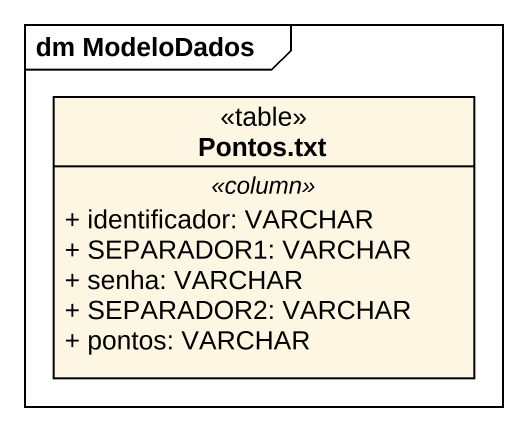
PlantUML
@startuml
mainframe dm ModeloDados
hide circle
hide empty members
skinparam classAttributeIconSize 0
class "Pontos.txt" as Pontos_txt <<table>> {
  .. <<column>> ..
  + identificador: VARCHAR
  + SEPARADOR1: VARCHAR
  + senha: VARCHAR
  + SEPARADOR2: VARCHAR
  + pontos: VARCHAR
}
@enduml
